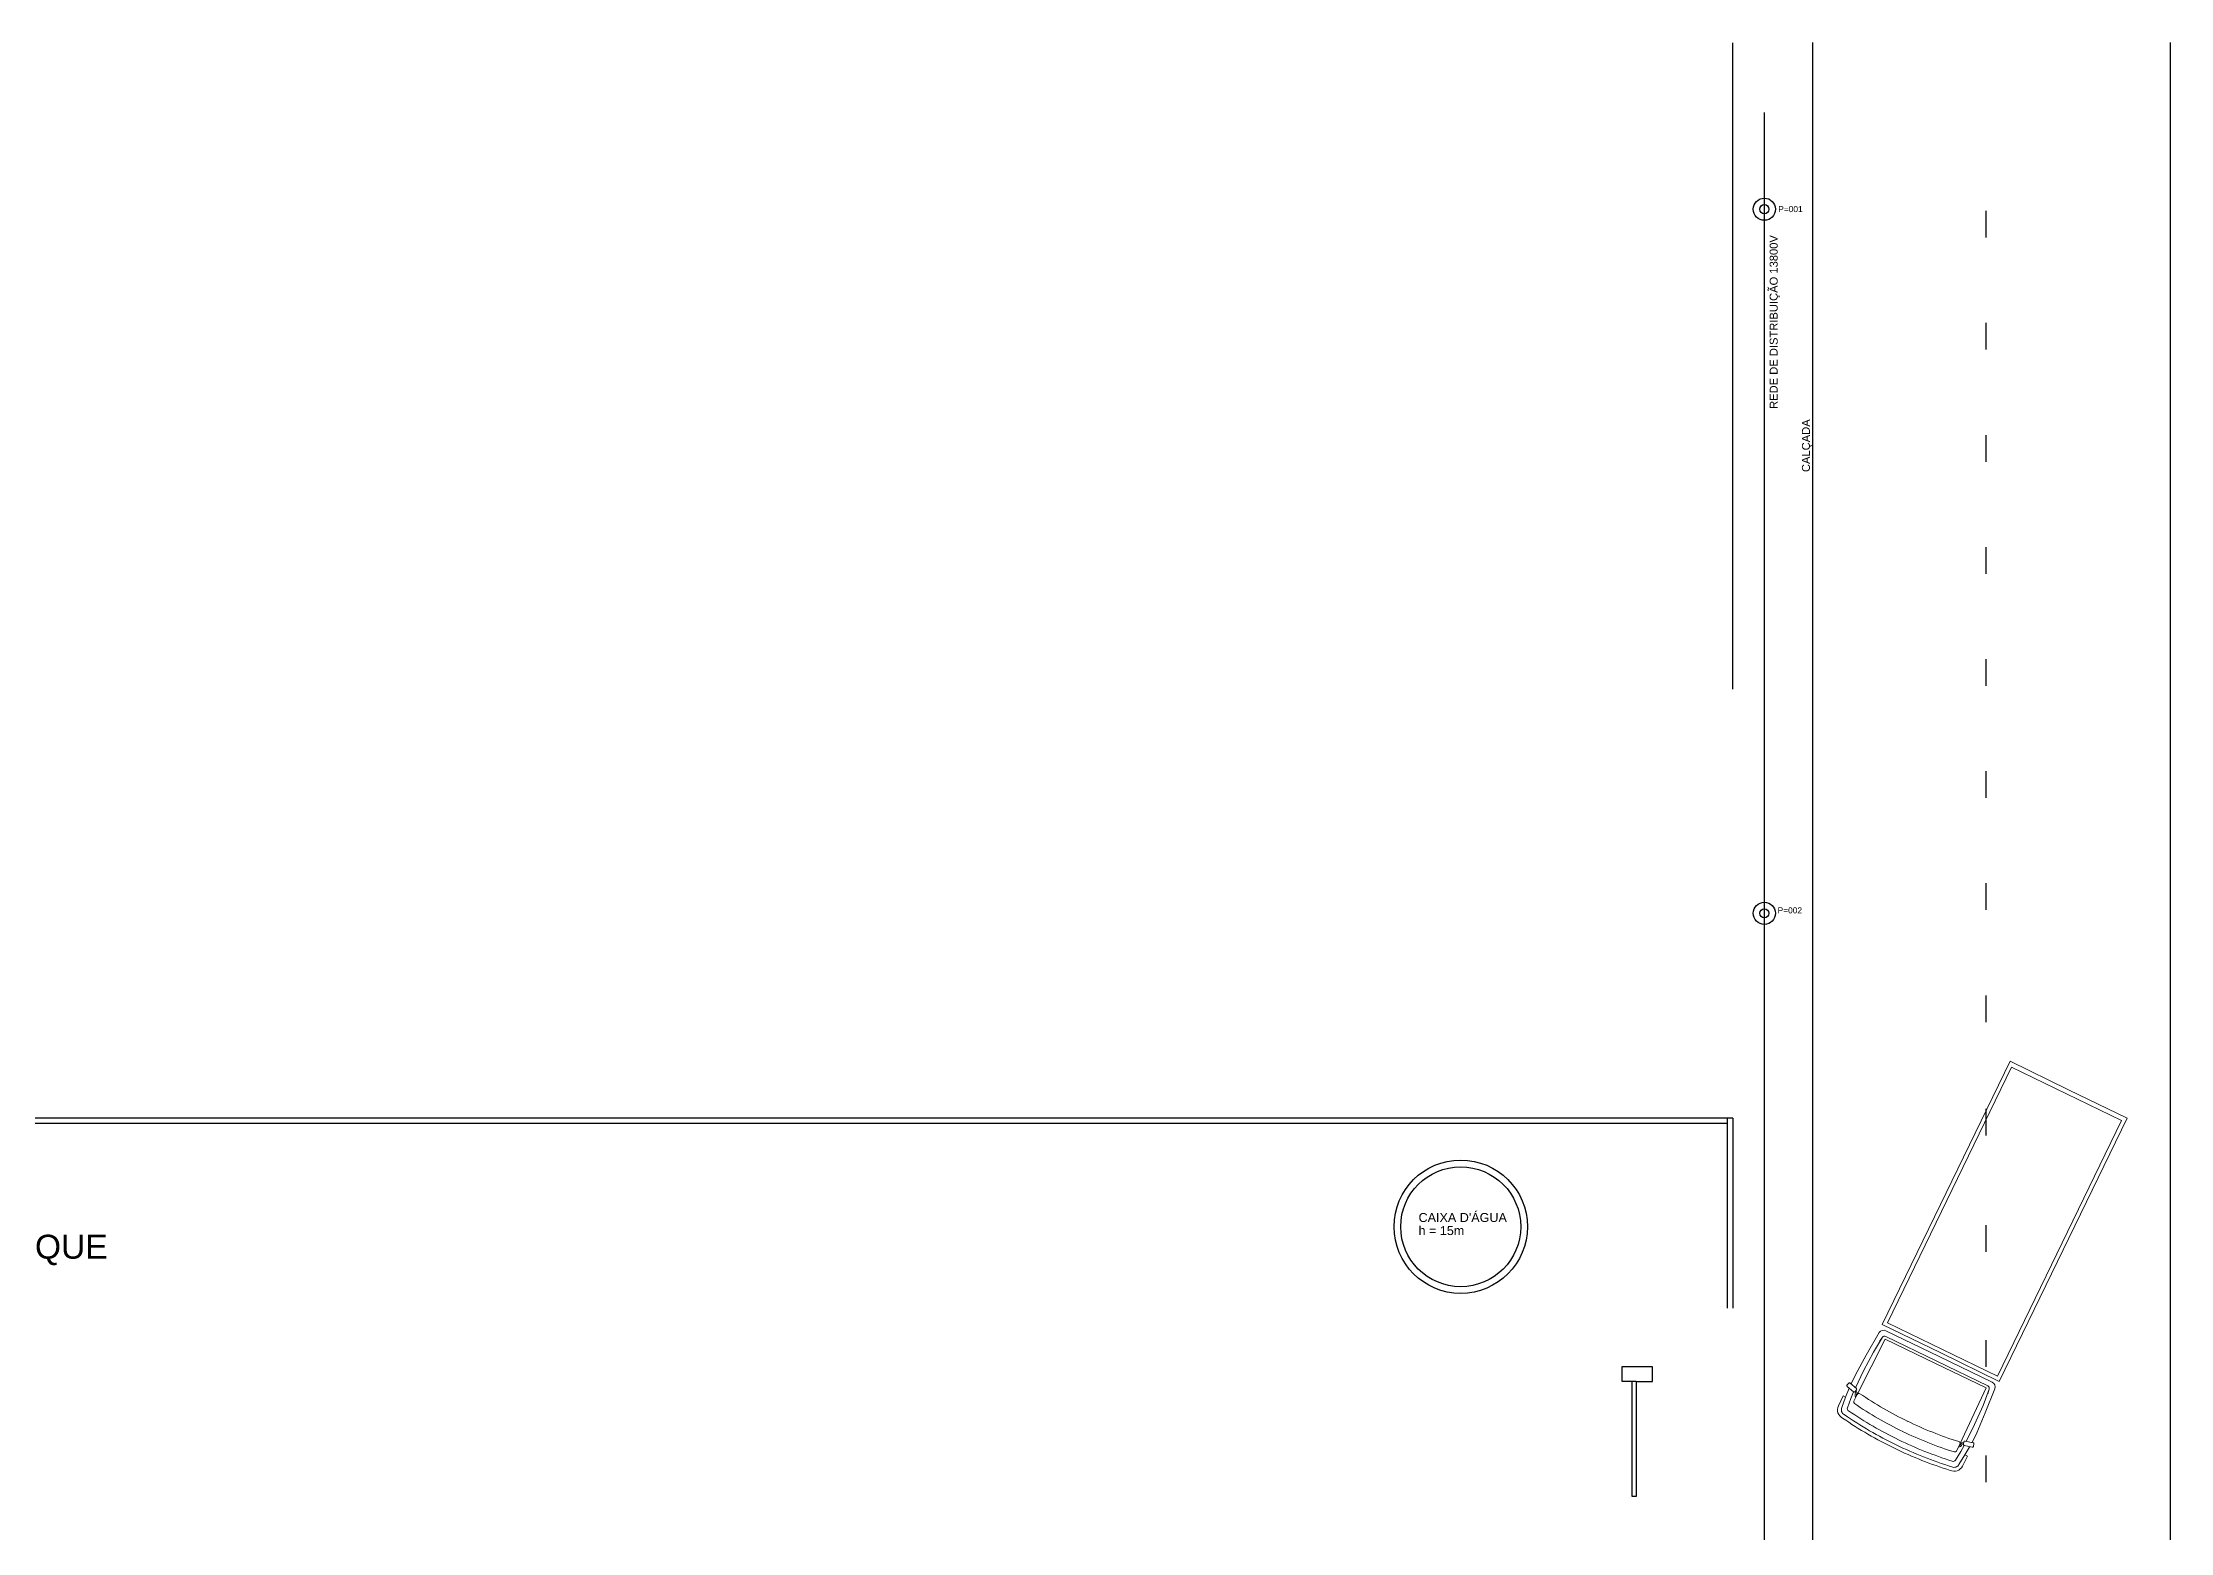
# Model space of a CAD drawing. Header units: metres. Extents: x 257 to 767, y -173 to 1.
# Drawn here: x 337.4 to 417.2, y -55.5 to 0.4 of the extents above; entities that cross this region are included whole.
import ezdxf

# ---------------------------------------------------------------- set-up
doc = ezdxf.new("R2010")
doc.units = ezdxf.units.M
doc.header["$LTSCALE"] = 10
doc.layers.get('0').update_dxf_attribs({"color": 254})
doc.layers.add('ELETEXTO LUMINÁRIAS', color=254, linetype='Continuous')
doc.layers.add('Muro', color=254, linetype='Continuous')
doc.layers.add('Veiculos', color=254, linetype='Continuous', lineweight=0)
doc.styles.add('ARIAL', font='')
doc.styles.get('ARIAL').set_extended_font_data('Arial')

# ---------------------------------------------------------------- blocks, each defined once
blk = doc.blocks.new('*B1')
at = {"layer": 'Veiculos', "color": 0, "linetype": 'ByBlock'}
for p, q in [((-1250, 7662), (0, 7662)), ((-1250, 2037), (-1250, 7662)), ((-1175, 2110), (-1175, 7575)), ((-1175, 7575), (0, 7575)), ((1250, 7662), (0, 7662)), ((1175, 7575), (0, 7575)), ((1175, 2110), (1175, 7575)), ((1250, 2037), (1250, 7662)), ((0, 2110), (-1175, 2110)), ((0, 2110), (1175, 2110)), ((-1271, 1374), (-1234, 1872)), ((0, 2037), (-1250, 2037)), ((-1234, 1874), (-1234, 1872)), ((-1171, 1485), (-1141, 1819)), ((-1141, 1819), (-1154, 1725)), ((0, 1962), (-1135, 1962)), ((-1095, 621), (-1077, 1812)), ((0, 1862), (-1091, 1862)), ((-1077, 1812), (0, 1812)), ((0, 2037), (1250, 2037)), ((0, 1962), (1135, 1962)), ((0, 1862), (1091, 1862)), ((1077, 1812), (0, 1812)), ((1095, 621), (1077, 1812)), ((1141, 1819), (1154, 1725)), ((1171, 1485), (1141, 1819)), ((1234, 1874), (1234, 1872)), ((1271, 1374), (1234, 1872)), ((-1291, 959), (-1271, 1374)), ((-1186, 1083), (-1171, 1485)), ((1186, 1083), (1171, 1485)), ((1291, 959), (1271, 1374)), ((-1292, 751), (-1291, 959)), ((-1180, 721), (-1186, 1083)), ((1180, 721), (1186, 1083)), ((1292, 751), (1291, 959)), ((-1337, 742), (-1348, 700)), ((-1334, 675), (-1182, 634)), ((-1325, 262), (-1325, 477)), ((-1325, 477), (-1274, 477)), ((-1160, 716), (-1312, 756)), ((-1274, 477), (-1287, 663)), ((-1250, 262), (-1274, 477)), ((-1173, 498), (-1182, 634)), ((-1154, 307), (-1173, 498)), ((-1157, 649), (-1146, 691)), ((-1154, 649), (-1150, 648)), ((-1149, 673), (-1144, 672)), ((-1134, 629), (-1134, 615)), ((-1134, 614), (-1134, 612)), ((-1128, 591), (-1125, 586)), ((-1109, 630), (-1109, 615)), ((-1109, 614), (-1109, 612)), ((-1106, 603), (-1103, 598)), ((-1095, 621), (-1095, 473)), ((1095, 621), (1095, 473)), ((1106, 603), (1103, 598)), ((1109, 630), (1109, 615)), ((1109, 614), (1109, 612)), ((1128, 591), (1125, 586)), ((1134, 629), (1134, 615)), ((1134, 614), (1134, 612)), ((1149, 673), (1144, 672)), ((1157, 649), (1146, 691)), ((1154, 649), (1150, 648)), ((1154, 307), (1173, 498)), ((1160, 716), (1312, 756)), ((1173, 498), (1182, 634)), ((1334, 675), (1182, 634)), ((1250, 262), (1274, 477)), ((1274, 477), (1287, 663)), ((1325, 477), (1274, 477)), ((1325, 262), (1325, 477)), ((1337, 742), (1348, 700))]:
    blk.add_line(p, q, dxfattribs=at)
for centre, radius, start, end in [((-1135, 1862), 100, 90.0014, 172.9189), ((-1091, 1812), 50, 90.0022, 172.1309), ((1091, 1812), 50, 7.8691, 89.9978), ((1135, 1862), 100, 7.0811, 89.9986), ((-1329, 694), 20, 164.9899, 255.0063), ((-1317, 737), 20, 75.0006, 165.0025), ((-1176, 654), 20, 254.987, 345.0053), ((-1165, 696), 20, 345.0044, 74.9947), ((-1154, 628), 20, 2.4253, 77.1859), ((-1154, 628), 45, 2.4257, 77.2211), ((-1151, 615), 17.2, 359.8641, 2.5911), ((-1089, 612), 45, 180.0027, 208.554), ((-1086, 607), 45, 208.5678, 257.985), ((-1151, 614), 42.8, 359.9334, 2.2576), ((-1089, 612), 20, 179.9836, 208.573), ((-1086, 607), 20, 208.5317, 242.1264), ((-1060, 621), 35, 81.6937, 179.9994), ((-1060, 473), 35, 180.0041, 261.6093), ((0, 7662), 7302, 261.6114, 270.0361), ((0, 7880), 7302, 261.692, 270.0362), ((0, 7880), 7302, 269.9638, 278.308), ((0, 7662), 7302, 269.9639, 278.3886), ((1060, 621), 35, 0.0006, 98.3063), ((1060, 473), 35, 278.3907, 359.9959), ((1086, 607), 20, 297.8736, 331.4683), ((1086, 607), 45, 282.0151, 331.4322), ((1089, 612), 20, 331.427, 0.0164), ((1154, 628), 45, 102.7789, 177.5743), ((1151, 614), 42.8, 177.7424, 180.0666), ((1089, 612), 45, 331.446, 359.9973), ((1154, 628), 20, 102.8141, 177.5747), ((1151, 615), 17.2, 177.4089, 180.1359), ((1165, 696), 20, 105.0053, 194.9956), ((1176, 654), 20, 194.9947, 285.013), ((1317, 737), 20, 14.9975, 104.9994), ((1329, 694), 20, 284.9937, 15.0101), ((-1150, 262), 175, 179.9984, 270.0016), ((-1150, 262), 100, 179.9995, 270.0005), ((-1105, 312), 50, 185.5471, 270.0005), ((0, 7662), 7588, 261.2825, 270), ((0, 7662), 7662, 261.3674, 270.0001), ((0, 7880), 7698, 261.7498, 269.9998), ((0, 7880), 7698, 270.0002, 278.2502), ((0, 7662), 7588, 270, 278.7175), ((0, 7662), 7662, 269.9999, 278.6326), ((1105, 312), 50, 269.9995, 354.4529), ((1150, 262), 100, 269.9995, 0.0005), ((1150, 262), 175, 269.9984, 0.0016)]:
    blk.add_arc(centre, radius, start, end, dxfattribs=at)
blk = doc.blocks.new('LANDSCAP0107')
at = {"color": 0, "linetype": 'ByBlock'}
blk.add_blockref('*B1', (0, 0), dxfattribs=at)

msp = doc.modelspace()

# ---------------------------------------------------------------- linework, layer by layer
at = {"color": 254}
for p, q in [((400.785, -23.814), (400.785, 0.437)), ((403.785, -129.757), (403.785, 0.446)), ((417.198, -129.757), (417.198, 0.446)), ((401.971, -135.174), (401.971, -2.173)), ((410.274, -10.076), (410.274, -11.076)), ((410.274, -14.281), (410.274, -15.281)), ((410.274, -18.486), (410.274, -19.486)), ((410.274, -22.691), (410.274, -23.691)), ((410.274, -26.895), (410.274, -27.895)), ((410.274, -31.1), (410.274, -32.1)), ((410.274, -35.305), (410.274, -36.305)), ((410.274, -39.558), (410.274, -40.558)), ((410.274, -43.924), (410.274, -44.924)), ((410.274, -48.244), (410.274, -49.244)), ((397.773, -49.24), (396.623, -49.24)), ((396.633, -49.792), (396.633, -49.24)), ((397.773, -49.792), (397.773, -49.24)), ((397.008, -49.792), (396.633, -49.792)), ((397.008, -54.107), (397.008, -49.792)), ((397.158, -49.792), (397.008, -49.792)), ((397.158, -49.792), (397.158, -54.107)), ((397.158, -49.792), (397.773, -49.792)), ((410.274, -52.565), (410.274, -53.565)), ((397.158, -54.107), (397.008, -54.107))]:
    msp.add_line(p, q, dxfattribs=at)
msp.add_line((410.274, -5.872), (410.274, -6.872))
for radius in [0.416, 0.173]:
    msp.add_circle((401.971, -5.808), radius)
for centre, radius in [((401.971, -32.225), 0.416), ((401.971, -32.225), 0.173), ((390.585, -43.985), 2.5), ((390.585, -43.985), 2.249)]:
    msp.add_circle(centre, radius, dxfattribs=at)
at = {"layer": 'Muro', "color": 254}
for p, q in [((400.785, -39.908), (256.579, -39.908)), ((400.585, -40.108), (256.779, -40.108)), ((400.585, -47.041), (400.585, -39.908)), ((400.785, -39.908), (400.785, -47.041))]:
    msp.add_line(p, q, dxfattribs=at)

# ---------------------------------------------------------------- block references
at = {"layer": 'Veiculos', "color": 254, "xscale": 0.001952042880878005, "yscale": 0.001952042880878005, "zscale": 0.001952042880878005, "rotation": 334.1184812282422}
msp.add_blockref('LANDSCAP0107', (406.849, -52.299), dxfattribs=at)

# ---------------------------------------------------------------- texts
at = {"layer": 'ELETEXTO LUMINÁRIAS', "color": 7, "ltscale": 0.05, "style": 'ARIAL'}
msp.add_text('P=001', height=0.225, rotation=359.99999, dxfattribs=at).set_placement((402.489, -5.917))
at = {"layer": 'ELETEXTO LUMINÁRIAS', "color": 254, "ltscale": 0.05, "style": 'ARIAL'}
for s, height, rotation, p in [('REDE DE DISTRIBUIÇÃO 13800V ', 0.3, 89.99999, (402.47, -13.301)), ('CALÇADA', 0.3, 89.99999, (403.68, -15.67)), ('P=002', 0.225, 359.99999, (402.467, -32.227)), ("CAIXA D'ÁGUA", 0.3375, 359.99999, (389.003, -43.808)), ('PÁTIO DE EMBARQUE E DESEMBARQUE ', 0.9, 359.99999, (315.117, -45.185)), ('h = 15m', 0.3375, 359.99999, (389.003, -44.298))]:
    msp.add_text(s, height=height, rotation=rotation, dxfattribs=at).set_placement(p)

doc.saveas('drawing.dxf')
